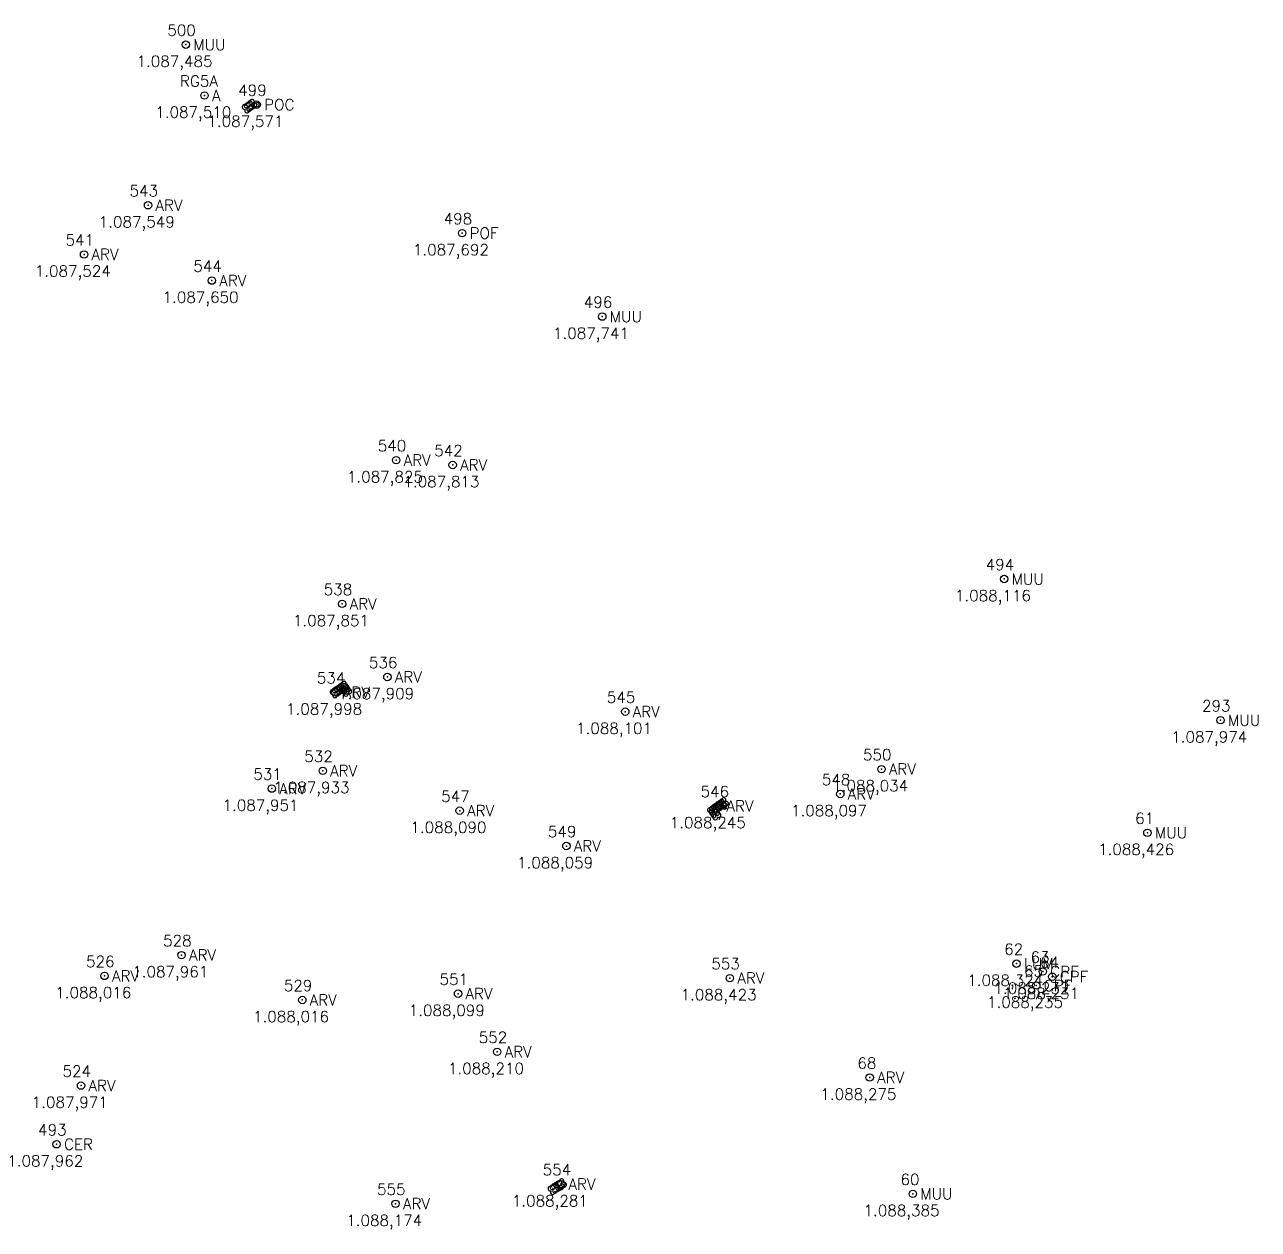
# Model space of a CAD drawing. Extents: x 190546 to 194941, y 8251022 to 8268833.
# Drawn here: x 194890.6 to 194940.7, y 8268766.2 to 8268815.1 of the extents above; entities that cross this region are included whole.
import ezdxf

# ---------------------------------------------------------------- set-up
doc = ezdxf.new("R2010")
doc.units = 0
doc.header["$LTSCALE"] = 10
doc.header["$MEASUREMENT"] = 0
doc.linetypes.add('CONTINUO', pattern=[0])
doc.layers.get('0').update_dxf_attribs({"linetype": 'CONTINUOUS'})
for name, color, linetype in [('_IRRADIACAO', 7, 'CONTINUO'), ('TOP-REDE_ELÉTRICA_LUMINÁR0', 10, 'CONTINUOUS'), ('TOP-REDE_ELÉTRICA_POSTE-C0', 10, 'CONTINUOUS'), ('TOP-ÁRVORE', 80, 'CONTINUOUS')]:
    doc.layers.add(name, color=color, linetype=linetype)
doc.styles.add('ROMANS', font='romans', dxfattribs={"height": 0.2})
doc.styles.get("Standard").update_dxf_attribs({"font": 'txt.shx'})

# ---------------------------------------------------------------- blocks, each defined once
blk = doc.blocks.new('SIMB_CIRCULO')
at = {"color": 0, "linetype": 'CONTINUOUS'}
blk.add_circle((0, 0), 0.5, dxfattribs=at)
at = {"color": 0}
blk.add_point((0, 0), dxfattribs=at)
for tag in ['desc:', 'cota:', 'pto:']:
    blk.add_attdef(tag, (0, 0), '', height=1)
blk = doc.blocks.new('A$C4CAD4B8B')
at = {"layer": 'TOP-REDE_ELÉTRICA_POSTE-C0', "const_width": 0.1}
for points in [[(-1.18, 0), (-2.48, 0)], [(1.18, 0), (2.48, 0)]]:
    blk.add_lwpolyline(points, dxfattribs=at)
at = {"layer": 'TOP-REDE_ELÉTRICA_POSTE-C0'}
blk.add_circle((0, 0), 1.18, dxfattribs=at)
blk = doc.blocks.new('A$C49782D5F')
at = {"layer": 'TOP-ÁRVORE', "linetype": 'CONTINUOUS', "flags": 128}
blk.add_lwpolyline([(0.7, -1.01, 1.99215), (0.99, 0.7, 2.000068), (-0.72, 0.99, 2.000004), (-1.01, -0.72, 2.005032), (0.7, -1.01)], format="xyb", dxfattribs=at)
at = {"layer": 'TOP-ÁRVORE', "linetype": 'CONTINUOUS'}
blk.add_circle((0, 0), 0.275, dxfattribs=at)
blk = doc.blocks.new('A$C325C66AC')
at = {"layer": 'TOP-REDE_ELÉTRICA_LUMINÁR0'}
blk.add_circle((0, 0), 1.18, dxfattribs=at)
for radius, start, end in [(1.89, 57.59957, 129.06164), (1.53, 57.59957, 129.06164), (1.89, 237.59957, 309.06164), (1.53, 237.59957, 309.06164)]:
    blk.add_arc((0, 0), radius, start, end, dxfattribs=at)

msp = doc.modelspace()

# ---------------------------------------------------------------- block references
at = {"layer": '_IRRADIACAO', "color": 4}
ref = msp.add_blockref('SIMB_CIRCULO', (194897.159, 8268814.259), dxfattribs=dict(at, xscale=0.3, yscale=0.3, zscale=0.3))
ref.add_attrib('PONTO', '500', (194896.409, 8268814.619), dxfattribs={"layer": '0', "color": 1, "height": 0.45, "style": 'ROMANS'})
ref.add_attrib('DESC', 'MUU', (194897.459, 8268814.034), dxfattribs={"layer": '0', "color": 3, "height": 0.45, "style": 'ROMANS'})
ref.add_attrib('COTA', '1.087,485', (194895.159, 8268813.359), dxfattribs={"layer": '0', "color": 5, "height": 0.45, "style": 'ROMANS'})
ref = msp.add_blockref('SIMB_CIRCULO', (194897.921, 8268812.196), dxfattribs=dict(at, xscale=0.3, yscale=0.3, zscale=0.3))
ref.add_attrib('PONTO', 'RG5A', (194896.921, 8268812.556), dxfattribs={"layer": '0', "color": 1, "height": 0.45, "style": 'ROMANS'})
ref.add_attrib('DESC', 'A', (194898.222, 8268811.971), dxfattribs={"layer": '0', "color": 3, "height": 0.45, "style": 'ROMANS'})
ref.add_attrib('COTA', '1.087,510', (194895.921, 8268811.296), dxfattribs={"layer": '0', "color": 5, "height": 0.45, "style": 'ROMANS'})
ref = msp.add_blockref('SIMB_CIRCULO', (194900.036, 8268811.826), dxfattribs=dict(at, xscale=0.3, yscale=0.3, zscale=0.3))
ref.add_attrib('PONTO', '499', (194899.286, 8268812.186), dxfattribs={"layer": '0', "color": 1, "height": 0.45, "style": 'ROMANS'})
ref.add_attrib('DESC', 'POC', (194900.336, 8268811.601), dxfattribs={"layer": '0', "color": 3, "height": 0.45, "style": 'ROMANS'})
ref.add_attrib('COTA', '1.087,571', (194898.036, 8268810.926), dxfattribs={"layer": '0', "color": 5, "height": 0.45, "style": 'ROMANS'})
ref = msp.add_blockref('SIMB_CIRCULO', (194895.627, 8268807.746), dxfattribs=dict(at, xscale=0.3, yscale=0.3, zscale=0.3))
ref.add_attrib('PONTO', '543', (194894.877, 8268808.106), dxfattribs={"layer": '0', "color": 1, "height": 0.45, "style": 'ROMANS'})
ref.add_attrib('DESC', 'ARV', (194895.927, 8268807.521), dxfattribs={"layer": '0', "color": 3, "height": 0.45, "style": 'ROMANS'})
ref.add_attrib('COTA', '1.087,549', (194893.627, 8268806.846), dxfattribs={"layer": '0', "color": 5, "height": 0.45, "style": 'ROMANS'})
ref = msp.add_blockref('SIMB_CIRCULO', (194908.371, 8268806.616), dxfattribs=dict(at, xscale=0.3, yscale=0.3, zscale=0.3))
ref.add_attrib('PONTO', '498', (194907.621, 8268806.976), dxfattribs={"layer": '0', "color": 1, "height": 0.45, "style": 'ROMANS'})
ref.add_attrib('DESC', 'POF', (194908.671, 8268806.391), dxfattribs={"layer": '0', "color": 3, "height": 0.45, "style": 'ROMANS'})
ref.add_attrib('COTA', '1.087,692', (194906.371, 8268805.716), dxfattribs={"layer": '0', "color": 5, "height": 0.45, "style": 'ROMANS'})
ref = msp.add_blockref('SIMB_CIRCULO', (194893.032, 8268805.751), dxfattribs=dict(at, xscale=0.3, yscale=0.3, zscale=0.3))
ref.add_attrib('PONTO', '541', (194892.282, 8268806.111), dxfattribs={"layer": '0', "color": 1, "height": 0.45, "style": 'ROMANS'})
ref.add_attrib('DESC', 'ARV', (194893.332, 8268805.526), dxfattribs={"layer": '0', "color": 3, "height": 0.45, "style": 'ROMANS'})
ref.add_attrib('COTA', '1.087,524', (194891.032, 8268804.851), dxfattribs={"layer": '0', "color": 5, "height": 0.45, "style": 'ROMANS'})
ref = msp.add_blockref('SIMB_CIRCULO', (194898.215, 8268804.691), dxfattribs=dict(at, xscale=0.3, yscale=0.3, zscale=0.3))
ref.add_attrib('PONTO', '544', (194897.465, 8268805.051), dxfattribs={"layer": '0', "color": 1, "height": 0.45, "style": 'ROMANS'})
ref.add_attrib('DESC', 'ARV', (194898.516, 8268804.466), dxfattribs={"layer": '0', "color": 3, "height": 0.45, "style": 'ROMANS'})
ref.add_attrib('COTA', '1.087,650', (194896.215, 8268803.791), dxfattribs={"layer": '0', "color": 5, "height": 0.45, "style": 'ROMANS'})
ref = msp.add_blockref('SIMB_CIRCULO', (194914.056, 8268803.231), dxfattribs=dict(at, xscale=0.3, yscale=0.3, zscale=0.3))
ref.add_attrib('PONTO', '496', (194913.306, 8268803.591), dxfattribs={"layer": '0', "color": 1, "height": 0.45, "style": 'ROMANS'})
ref.add_attrib('DESC', 'MUU', (194914.356, 8268803.006), dxfattribs={"layer": '0', "color": 3, "height": 0.45, "style": 'ROMANS'})
ref.add_attrib('COTA', '1.087,741', (194912.056, 8268802.331), dxfattribs={"layer": '0', "color": 5, "height": 0.45, "style": 'ROMANS'})
ref = msp.add_blockref('SIMB_CIRCULO', (194905.696, 8268797.409), dxfattribs=dict(at, xscale=0.3, yscale=0.3, zscale=0.3))
ref.add_attrib('PONTO', '540', (194904.946, 8268797.769), dxfattribs={"layer": '0', "color": 1, "height": 0.45, "style": 'ROMANS'})
ref.add_attrib('DESC', 'ARV', (194905.996, 8268797.184), dxfattribs={"layer": '0', "color": 3, "height": 0.45, "style": 'ROMANS'})
ref.add_attrib('COTA', '1.087,825', (194903.696, 8268796.509), dxfattribs={"layer": '0', "color": 5, "height": 0.45, "style": 'ROMANS'})
ref = msp.add_blockref('SIMB_CIRCULO', (194907.987, 8268797.213), dxfattribs=dict(at, xscale=0.3, yscale=0.3, zscale=0.3))
ref.add_attrib('PONTO', '542', (194907.237, 8268797.573), dxfattribs={"layer": '0', "color": 1, "height": 0.45, "style": 'ROMANS'})
ref.add_attrib('DESC', 'ARV', (194908.287, 8268796.988), dxfattribs={"layer": '0', "color": 3, "height": 0.45, "style": 'ROMANS'})
ref.add_attrib('COTA', '1.087,813', (194905.987, 8268796.313), dxfattribs={"layer": '0', "color": 5, "height": 0.45, "style": 'ROMANS'})
ref = msp.add_blockref('SIMB_CIRCULO', (194930.36, 8268792.59), dxfattribs=dict(at, xscale=0.3, yscale=0.3, zscale=0.3))
ref.add_attrib('PONTO', '494', (194929.61, 8268792.95), dxfattribs={"layer": '0', "color": 1, "height": 0.45, "style": 'ROMANS'})
ref.add_attrib('DESC', 'MUU', (194930.66, 8268792.365), dxfattribs={"layer": '0', "color": 3, "height": 0.45, "style": 'ROMANS'})
ref.add_attrib('COTA', '1.088,116', (194928.36, 8268791.69), dxfattribs={"layer": '0', "color": 5, "height": 0.45, "style": 'ROMANS'})
ref = msp.add_blockref('SIMB_CIRCULO', (194903.505, 8268791.579), dxfattribs=dict(at, xscale=0.3, yscale=0.3, zscale=0.3))
ref.add_attrib('PONTO', '538', (194902.755, 8268791.939), dxfattribs={"layer": '0', "color": 1, "height": 0.45, "style": 'ROMANS'})
ref.add_attrib('DESC', 'ARV', (194903.805, 8268791.354), dxfattribs={"layer": '0', "color": 3, "height": 0.45, "style": 'ROMANS'})
ref.add_attrib('COTA', '1.087,851', (194901.505, 8268790.679), dxfattribs={"layer": '0', "color": 5, "height": 0.45, "style": 'ROMANS'})
ref = msp.add_blockref('SIMB_CIRCULO', (194905.338, 8268788.616), dxfattribs=dict(at, xscale=0.3, yscale=0.3, zscale=0.3))
ref.add_attrib('PONTO', '536', (194904.588, 8268788.976), dxfattribs={"layer": '0', "color": 1, "height": 0.45, "style": 'ROMANS'})
ref.add_attrib('DESC', 'ARV', (194905.638, 8268788.391), dxfattribs={"layer": '0', "color": 3, "height": 0.45, "style": 'ROMANS'})
ref.add_attrib('COTA', '1.087,909', (194903.338, 8268787.716), dxfattribs={"layer": '0', "color": 5, "height": 0.45, "style": 'ROMANS'})
ref = msp.add_blockref('SIMB_CIRCULO', (194903.227, 8268787.992), dxfattribs=dict(at, xscale=0.3, yscale=0.3, zscale=0.3))
ref.add_attrib('PONTO', '534', (194902.477, 8268788.352), dxfattribs={"layer": '0', "color": 1, "height": 0.45, "style": 'ROMANS'})
ref.add_attrib('DESC', 'ARV', (194903.527, 8268787.767), dxfattribs={"layer": '0', "color": 3, "height": 0.45, "style": 'ROMANS'})
ref.add_attrib('COTA', '1.087,998', (194901.227, 8268787.092), dxfattribs={"layer": '0', "color": 5, "height": 0.45, "style": 'ROMANS'})
ref = msp.add_blockref('SIMB_CIRCULO', (194914.99, 8268787.209), dxfattribs=dict(at, xscale=0.3, yscale=0.3, zscale=0.3))
ref.add_attrib('PONTO', '545', (194914.24, 8268787.569), dxfattribs={"layer": '0', "color": 1, "height": 0.45, "style": 'ROMANS'})
ref.add_attrib('DESC', 'ARV', (194915.29, 8268786.984), dxfattribs={"layer": '0', "color": 3, "height": 0.45, "style": 'ROMANS'})
ref.add_attrib('COTA', '1.088,101', (194912.99, 8268786.309), dxfattribs={"layer": '0', "color": 5, "height": 0.45, "style": 'ROMANS'})
ref = msp.add_blockref('SIMB_CIRCULO', (194939.138, 8268786.861), dxfattribs=dict(at, xscale=0.3, yscale=0.3, zscale=0.3))
ref.add_attrib('PONTO', '293', (194938.388, 8268787.221), dxfattribs={"layer": '0', "color": 1, "height": 0.45, "style": 'ROMANS'})
ref.add_attrib('DESC', 'MUU', (194939.438, 8268786.636), dxfattribs={"layer": '0', "color": 3, "height": 0.45, "style": 'ROMANS'})
ref.add_attrib('COTA', '1.087,974', (194937.138, 8268785.961), dxfattribs={"layer": '0', "color": 5, "height": 0.45, "style": 'ROMANS'})
ref = msp.add_blockref('SIMB_CIRCULO', (194902.716, 8268784.81), dxfattribs=dict(at, xscale=0.3, yscale=0.3, zscale=0.3))
ref.add_attrib('PONTO', '532', (194901.966, 8268785.17), dxfattribs={"layer": '0', "color": 1, "height": 0.45, "style": 'ROMANS'})
ref.add_attrib('DESC', 'ARV', (194903.016, 8268784.585), dxfattribs={"layer": '0', "color": 3, "height": 0.45, "style": 'ROMANS'})
ref.add_attrib('COTA', '1.087,933', (194900.716, 8268783.91), dxfattribs={"layer": '0', "color": 5, "height": 0.45, "style": 'ROMANS'})
ref = msp.add_blockref('SIMB_CIRCULO', (194925.383, 8268784.88), dxfattribs=dict(at, xscale=0.3, yscale=0.3, zscale=0.3))
ref.add_attrib('PONTO', '550', (194924.633, 8268785.24), dxfattribs={"layer": '0', "color": 1, "height": 0.45, "style": 'ROMANS'})
ref.add_attrib('DESC', 'ARV', (194925.683, 8268784.655), dxfattribs={"layer": '0', "color": 3, "height": 0.45, "style": 'ROMANS'})
ref.add_attrib('COTA', '1.088,034', (194923.383, 8268783.98), dxfattribs={"layer": '0', "color": 5, "height": 0.45, "style": 'ROMANS'})
ref = msp.add_blockref('SIMB_CIRCULO', (194900.649, 8268784.089), dxfattribs=dict(at, xscale=0.3, yscale=0.3, zscale=0.3))
ref.add_attrib('PONTO', '531', (194899.899, 8268784.449), dxfattribs={"layer": '0', "color": 1, "height": 0.45, "style": 'ROMANS'})
ref.add_attrib('DESC', 'ARV', (194900.949, 8268783.864), dxfattribs={"layer": '0', "color": 3, "height": 0.45, "style": 'ROMANS'})
ref.add_attrib('COTA', '1.087,951', (194898.649, 8268783.189), dxfattribs={"layer": '0', "color": 5, "height": 0.45, "style": 'ROMANS'})
ref = msp.add_blockref('SIMB_CIRCULO', (194923.712, 8268783.871), dxfattribs=dict(at, xscale=0.3, yscale=0.3, zscale=0.3))
ref.add_attrib('PONTO', '548', (194922.962, 8268784.231), dxfattribs={"layer": '0', "color": 1, "height": 0.45, "style": 'ROMANS'})
ref.add_attrib('DESC', 'ARV', (194924.012, 8268783.646), dxfattribs={"layer": '0', "color": 3, "height": 0.45, "style": 'ROMANS'})
ref.add_attrib('COTA', '1.088,097', (194921.712, 8268782.971), dxfattribs={"layer": '0', "color": 5, "height": 0.45, "style": 'ROMANS'})
ref = msp.add_blockref('SIMB_CIRCULO', (194908.271, 8268783.194), dxfattribs=dict(at, xscale=0.3, yscale=0.3, zscale=0.3))
ref.add_attrib('PONTO', '547', (194907.521, 8268783.554), dxfattribs={"layer": '0', "color": 1, "height": 0.45, "style": 'ROMANS'})
ref.add_attrib('DESC', 'ARV', (194908.571, 8268782.969), dxfattribs={"layer": '0', "color": 3, "height": 0.45, "style": 'ROMANS'})
ref.add_attrib('COTA', '1.088,090', (194906.271, 8268782.294), dxfattribs={"layer": '0', "color": 5, "height": 0.45, "style": 'ROMANS'})
ref = msp.add_blockref('SIMB_CIRCULO', (194918.794, 8268783.384), dxfattribs=dict(at, xscale=0.3, yscale=0.3, zscale=0.3))
ref.add_attrib('PONTO', '546', (194918.044, 8268783.744), dxfattribs={"layer": '0', "color": 1, "height": 0.45, "style": 'ROMANS'})
ref.add_attrib('DESC', 'ARV', (194919.094, 8268783.159), dxfattribs={"layer": '0', "color": 3, "height": 0.45, "style": 'ROMANS'})
ref.add_attrib('COTA', '1.088,245', (194916.794, 8268782.484), dxfattribs={"layer": '0', "color": 5, "height": 0.45, "style": 'ROMANS'})
ref = msp.add_blockref('SIMB_CIRCULO', (194936.172, 8268782.299), dxfattribs=dict(at, xscale=0.3, yscale=0.3, zscale=0.3))
ref.add_attrib('PONTO', '61', (194935.672, 8268782.659), dxfattribs={"layer": '0', "color": 1, "height": 0.45, "style": 'ROMANS'})
ref.add_attrib('DESC', 'MUU', (194936.473, 8268782.074), dxfattribs={"layer": '0', "color": 3, "height": 0.45, "style": 'ROMANS'})
ref.add_attrib('COTA', '1.088,426', (194934.172, 8268781.399), dxfattribs={"layer": '0', "color": 5, "height": 0.45, "style": 'ROMANS'})
ref = msp.add_blockref('SIMB_CIRCULO', (194912.6, 8268781.761), dxfattribs=dict(at, xscale=0.3, yscale=0.3, zscale=0.3))
ref.add_attrib('PONTO', '549', (194911.85, 8268782.121), dxfattribs={"layer": '0', "color": 1, "height": 0.45, "style": 'ROMANS'})
ref.add_attrib('DESC', 'ARV', (194912.9, 8268781.536), dxfattribs={"layer": '0', "color": 3, "height": 0.45, "style": 'ROMANS'})
ref.add_attrib('COTA', '1.088,059', (194910.6, 8268780.861), dxfattribs={"layer": '0', "color": 5, "height": 0.45, "style": 'ROMANS'})
ref = msp.add_blockref('SIMB_CIRCULO', (194896.987, 8268777.338), dxfattribs=dict(at, xscale=0.3, yscale=0.3, zscale=0.3))
ref.add_attrib('PONTO', '528', (194896.237, 8268777.698), dxfattribs={"layer": '0', "color": 1, "height": 0.45, "style": 'ROMANS'})
ref.add_attrib('DESC', 'ARV', (194897.287, 8268777.113), dxfattribs={"layer": '0', "color": 3, "height": 0.45, "style": 'ROMANS'})
ref.add_attrib('COTA', '1.087,961', (194894.987, 8268776.438), dxfattribs={"layer": '0', "color": 5, "height": 0.45, "style": 'ROMANS'})
ref = msp.add_blockref('SIMB_CIRCULO', (194930.86, 8268776.99), dxfattribs=dict(at, xscale=0.3, yscale=0.3, zscale=0.3))
ref.add_attrib('PONTO', '62', (194930.36, 8268777.35), dxfattribs={"layer": '0', "color": 1, "height": 0.45, "style": 'ROMANS'})
ref.add_attrib('DESC', 'LUM', (194931.16, 8268776.765), dxfattribs={"layer": '0', "color": 3, "height": 0.45, "style": 'ROMANS'})
ref.add_attrib('COTA', '1.088,324', (194928.86, 8268776.09), dxfattribs={"layer": '0', "color": 5, "height": 0.45, "style": 'ROMANS'})
ref = msp.add_blockref('SIMB_CIRCULO', (194931.928, 8268776.67), dxfattribs=dict(at, xscale=0.3, yscale=0.3, zscale=0.3))
ref.add_attrib('PONTO', '63', (194931.428, 8268777.03), dxfattribs={"layer": '0', "color": 1, "height": 0.45, "style": 'ROMANS'})
ref.add_attrib('DESC', 'CPF', (194932.228, 8268776.445), dxfattribs={"layer": '0', "color": 3, "height": 0.45, "style": 'ROMANS'})
ref.add_attrib('COTA', '1.088,232', (194929.928, 8268775.77), dxfattribs={"layer": '0', "color": 5, "height": 0.45, "style": 'ROMANS'})
ref = msp.add_blockref('SIMB_CIRCULO', (194893.862, 8268776.492), dxfattribs=dict(at, xscale=0.3, yscale=0.3, zscale=0.3))
ref.add_attrib('PONTO', '526', (194893.112, 8268776.852), dxfattribs={"layer": '0', "color": 1, "height": 0.45, "style": 'ROMANS'})
ref.add_attrib('DESC', 'ARV', (194894.162, 8268776.267), dxfattribs={"layer": '0', "color": 3, "height": 0.45, "style": 'ROMANS'})
ref.add_attrib('COTA', '1.088,016', (194891.862, 8268775.592), dxfattribs={"layer": '0', "color": 5, "height": 0.45, "style": 'ROMANS'})
ref = msp.add_blockref('SIMB_CIRCULO', (194919.232, 8268776.404), dxfattribs=dict(at, xscale=0.3, yscale=0.3, zscale=0.3))
ref.add_attrib('PONTO', '553', (194918.482, 8268776.764), dxfattribs={"layer": '0', "color": 1, "height": 0.45, "style": 'ROMANS'})
ref.add_attrib('DESC', 'ARV', (194919.532, 8268776.179), dxfattribs={"layer": '0', "color": 3, "height": 0.45, "style": 'ROMANS'})
ref.add_attrib('COTA', '1.088,423', (194917.232, 8268775.504), dxfattribs={"layer": '0', "color": 5, "height": 0.45, "style": 'ROMANS'})
ref = msp.add_blockref('SIMB_CIRCULO', (194932.314, 8268776.461), dxfattribs=dict(at, xscale=0.3, yscale=0.3, zscale=0.3))
ref.add_attrib('PONTO', '64', (194931.814, 8268776.821), dxfattribs={"layer": '0', "color": 1, "height": 0.45, "style": 'ROMANS'})
ref.add_attrib('DESC', 'CPF', (194932.614, 8268776.236), dxfattribs={"layer": '0', "color": 3, "height": 0.45, "style": 'ROMANS'})
ref.add_attrib('COTA', '1.088,231', (194930.314, 8268775.561), dxfattribs={"layer": '0', "color": 5, "height": 0.45, "style": 'ROMANS'})
ref = msp.add_blockref('SIMB_CIRCULO', (194908.205, 8268775.773), dxfattribs=dict(at, xscale=0.3, yscale=0.3, zscale=0.3))
ref.add_attrib('PONTO', '551', (194907.455, 8268776.133), dxfattribs={"layer": '0', "color": 1, "height": 0.45, "style": 'ROMANS'})
ref.add_attrib('DESC', 'ARV', (194908.505, 8268775.548), dxfattribs={"layer": '0', "color": 3, "height": 0.45, "style": 'ROMANS'})
ref.add_attrib('COTA', '1.088,099', (194906.205, 8268774.873), dxfattribs={"layer": '0', "color": 5, "height": 0.45, "style": 'ROMANS'})
ref = msp.add_blockref('SIMB_CIRCULO', (194931.664, 8268776.102), dxfattribs=dict(at, xscale=0.3, yscale=0.3, zscale=0.3))
ref.add_attrib('PONTO', '65', (194931.164, 8268776.462), dxfattribs={"layer": '0', "color": 1, "height": 0.45, "style": 'ROMANS'})
ref.add_attrib('DESC', 'CPF', (194931.964, 8268775.877), dxfattribs={"layer": '0', "color": 3, "height": 0.45, "style": 'ROMANS'})
ref.add_attrib('COTA', '1.088,235', (194929.664, 8268775.202), dxfattribs={"layer": '0', "color": 5, "height": 0.45, "style": 'ROMANS'})
ref = msp.add_blockref('SIMB_CIRCULO', (194901.885, 8268775.517), dxfattribs=dict(at, xscale=0.3, yscale=0.3, zscale=0.3))
ref.add_attrib('PONTO', '529', (194901.135, 8268775.877), dxfattribs={"layer": '0', "color": 1, "height": 0.45, "style": 'ROMANS'})
ref.add_attrib('DESC', 'ARV', (194902.185, 8268775.292), dxfattribs={"layer": '0', "color": 3, "height": 0.45, "style": 'ROMANS'})
ref.add_attrib('COTA', '1.088,016', (194899.885, 8268774.617), dxfattribs={"layer": '0', "color": 5, "height": 0.45, "style": 'ROMANS'})
ref = msp.add_blockref('SIMB_CIRCULO', (194909.794, 8268773.415), dxfattribs=dict(at, xscale=0.3, yscale=0.3, zscale=0.3))
ref.add_attrib('PONTO', '552', (194909.044, 8268773.775), dxfattribs={"layer": '0', "color": 1, "height": 0.45, "style": 'ROMANS'})
ref.add_attrib('DESC', 'ARV', (194910.094, 8268773.19), dxfattribs={"layer": '0', "color": 3, "height": 0.45, "style": 'ROMANS'})
ref.add_attrib('COTA', '1.088,210', (194907.794, 8268772.515), dxfattribs={"layer": '0', "color": 5, "height": 0.45, "style": 'ROMANS'})
ref = msp.add_blockref('SIMB_CIRCULO', (194924.905, 8268772.372), dxfattribs=dict(at, xscale=0.3, yscale=0.3, zscale=0.3))
ref.add_attrib('PONTO', '68', (194924.405, 8268772.732), dxfattribs={"layer": '0', "color": 1, "height": 0.45, "style": 'ROMANS'})
ref.add_attrib('DESC', 'ARV', (194925.205, 8268772.147), dxfattribs={"layer": '0', "color": 3, "height": 0.45, "style": 'ROMANS'})
ref.add_attrib('COTA', '1.088,275', (194922.905, 8268771.472), dxfattribs={"layer": '0', "color": 5, "height": 0.45, "style": 'ROMANS'})
ref = msp.add_blockref('SIMB_CIRCULO', (194892.909, 8268772.044), dxfattribs=dict(at, xscale=0.3, yscale=0.3, zscale=0.3))
ref.add_attrib('PONTO', '524', (194892.159, 8268772.404), dxfattribs={"layer": '0', "color": 1, "height": 0.45, "style": 'ROMANS'})
ref.add_attrib('DESC', 'ARV', (194893.209, 8268771.819), dxfattribs={"layer": '0', "color": 3, "height": 0.45, "style": 'ROMANS'})
ref.add_attrib('COTA', '1.087,971', (194890.909, 8268771.144), dxfattribs={"layer": '0', "color": 5, "height": 0.45, "style": 'ROMANS'})
ref = msp.add_blockref('SIMB_CIRCULO', (194891.917, 8268769.665), dxfattribs=dict(at, xscale=0.3, yscale=0.3, zscale=0.3))
ref.add_attrib('PONTO', '493', (194891.167, 8268770.025), dxfattribs={"layer": '0', "color": 1, "height": 0.45, "style": 'ROMANS'})
ref.add_attrib('DESC', 'CER', (194892.217, 8268769.44), dxfattribs={"layer": '0', "color": 3, "height": 0.45, "style": 'ROMANS'})
ref.add_attrib('COTA', '1.087,962', (194889.917, 8268768.765), dxfattribs={"layer": '0', "color": 5, "height": 0.45, "style": 'ROMANS'})
ref = msp.add_blockref('SIMB_CIRCULO', (194912.386, 8268768.048), dxfattribs=dict(at, xscale=0.3, yscale=0.3, zscale=0.3))
ref.add_attrib('PONTO', '554', (194911.636, 8268768.408), dxfattribs={"layer": '0', "color": 1, "height": 0.45, "style": 'ROMANS'})
ref.add_attrib('DESC', 'ARV', (194912.686, 8268767.823), dxfattribs={"layer": '0', "color": 3, "height": 0.45, "style": 'ROMANS'})
ref.add_attrib('COTA', '1.088,281', (194910.386, 8268767.148), dxfattribs={"layer": '0', "color": 5, "height": 0.45, "style": 'ROMANS'})
ref = msp.add_blockref('SIMB_CIRCULO', (194905.667, 8268767.254), dxfattribs=dict(at, xscale=0.3, yscale=0.3, zscale=0.3))
ref.add_attrib('PONTO', '555', (194904.917, 8268767.614), dxfattribs={"layer": '0', "color": 1, "height": 0.45, "style": 'ROMANS'})
ref.add_attrib('DESC', 'ARV', (194905.967, 8268767.029), dxfattribs={"layer": '0', "color": 3, "height": 0.45, "style": 'ROMANS'})
ref.add_attrib('COTA', '1.088,174', (194903.667, 8268766.354), dxfattribs={"layer": '0', "color": 5, "height": 0.45, "style": 'ROMANS'})
ref = msp.add_blockref('SIMB_CIRCULO', (194926.655, 8268767.655), dxfattribs=dict(at, xscale=0.3, yscale=0.3, zscale=0.3))
ref.add_attrib('PONTO', '60', (194926.155, 8268768.015), dxfattribs={"layer": '0', "color": 1, "height": 0.45, "style": 'ROMANS'})
ref.add_attrib('DESC', 'MUU', (194926.955, 8268767.43), dxfattribs={"layer": '0', "color": 3, "height": 0.45, "style": 'ROMANS'})
ref.add_attrib('COTA', '1.088,385', (194924.655, 8268766.755), dxfattribs={"layer": '0', "color": 5, "height": 0.45, "style": 'ROMANS'})
at = {"layer": 'TOP-REDE_ELÉTRICA_LUMINÁR0', "xscale": 0.08333333333333333, "yscale": 0.08333333333333333, "zscale": 0.08333333333333333}
msp.add_blockref('A$C325C66AC', (194919.018, 8268783.416), dxfattribs=at)
at = {"layer": 'TOP-REDE_ELÉTRICA_POSTE-C0', "xscale": 0.08333333333333333, "yscale": 0.08333333333333333, "zscale": 0.08333333333333333}
for p in [(194900.036, 8268811.826), (194912.36, 8268767.903)]:
    msp.add_blockref('A$C4CAD4B8B', p, dxfattribs=at)
at = {"layer": 'TOP-ÁRVORE', "xscale": 0.08333333333333333, "yscale": 0.08333333333333333, "zscale": 0.08333333333333333}
for p in [(194899.829, 8268811.826), (194899.661, 8268811.705), (194899.745, 8268811.766), (194903.227, 8268787.992), (194903.31, 8268788.05), (194903.393, 8268788.108), (194903.476, 8268788.166), (194903.559, 8268788.225), (194903.617, 8268788.14), (194903.676, 8268788.056), (194918.626, 8268783.263), (194918.71, 8268783.324), (194918.794, 8268783.384), (194918.877, 8268783.442), (194918.96, 8268783.5), (194918.542, 8268783.203), (194918.601, 8268783.119), (194918.659, 8268783.034), (194912.07, 8268767.843), (194912.154, 8268767.903), (194912.302, 8268767.988), (194912.386, 8268768.048)]:
    msp.add_blockref('A$C49782D5F', p, dxfattribs=at)

doc.saveas('drawing.dxf')
